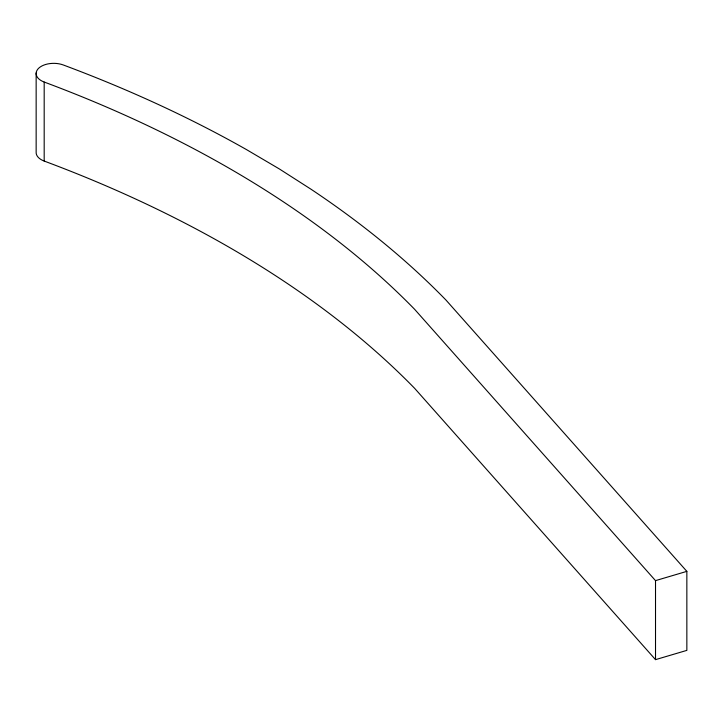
<?xml version="1.0" encoding="UTF-8"?>
<svg xmlns="http://www.w3.org/2000/svg" width="723" height="723" viewBox="0 0 723 723"><rect width="100%" height="100%" fill="white"/><g stroke="black" fill="none" stroke-linecap="round" stroke-linejoin="round"><path stroke-width="1.08" d="M686.85 571.36L445.955 300.036A1162.62 671.233 0 0 0 310.944 189.182L279.403 168.983L246.552 149.634A1162.62 671.233 0 0 0 63.281 64.971A17.605 10.167 0 0 0 38.943 67.989A17.605 10.167 0 0 0 44.184 82.042A1126.705 650.492 0 0 1 414.622 309.308L655.517 580.632L686.85 571.36L686.85 650.375L655.517 659.647L414.622 388.323A1126.705 650.492 0 0 0 44.184 161.057A17.605 10.167 0 0 1 36.15 152.011L36.15 72.996M655.517 580.632L655.517 659.647M44.184 82.042L44.184 161.057"/></g></svg>
